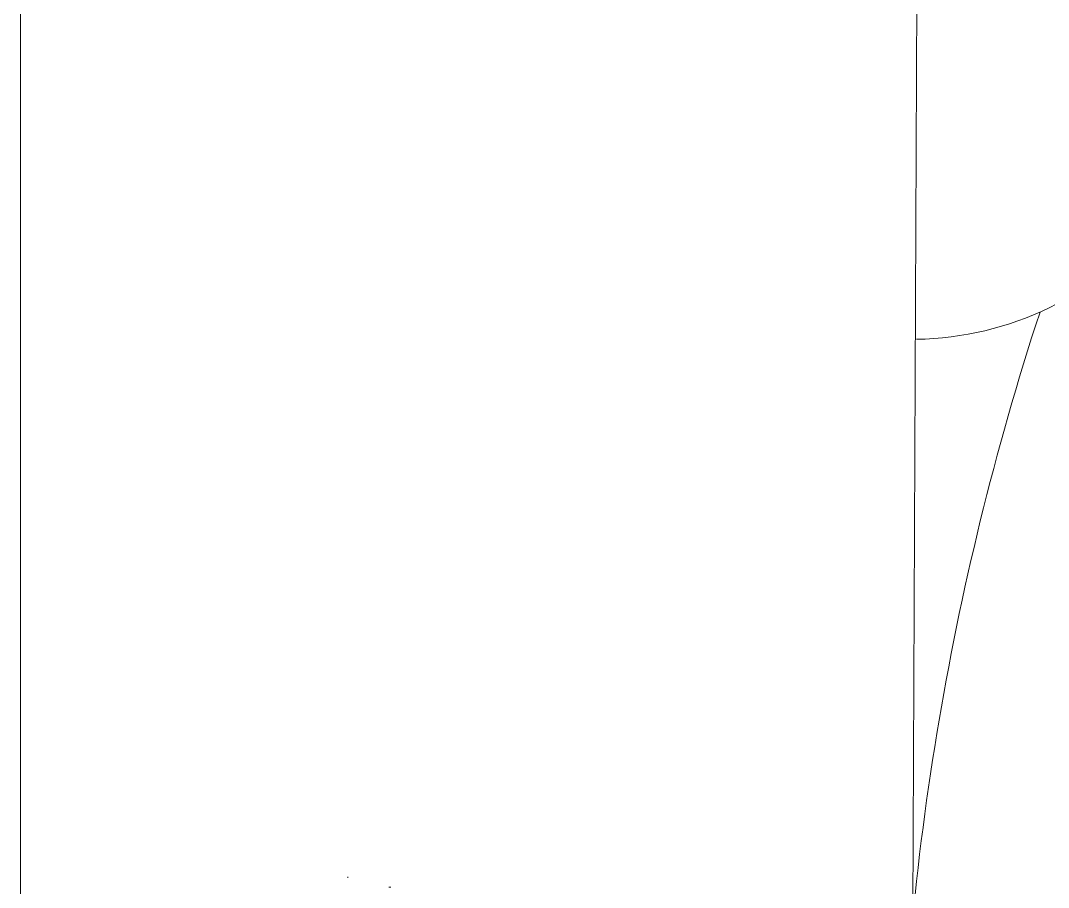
# Model space of a CAD drawing. Header units: millimetres. Extents: x -213 to 151, y -74 to 135.
# Drawn here: x 75.621 to 76.241, y -60.381 to -59.858 of the extents above; entities that cross this region are included whole.
import ezdxf

# ---------------------------------------------------------------- set-up
doc = ezdxf.new("R2010")
doc.units = ezdxf.units.MM
doc.header["$LTSCALE"] = 15
doc.layers.add('PH', color=8, linetype='Continuous')

# ---------------------------------------------------------------- blocks, each defined once
blk = doc.blocks.new('dfgh')
at = {"layer": 'PH', "lineweight": 0}
blk.add_line((716222.3, -37839.38), (716214.05, -39640.98), dxfattribs=at)
for centre, radius, start, end in [((716214.32, -38953.06), 189.37, 270.81112, 11.02093), ((717914.81, -39657.7), 1708.22, 161.86525, 179.42193)]:
    blk.add_arc(centre, radius, start, end, dxfattribs=at)
blk = doc.blocks.new('errt')
at = {"color": 252, "linetype": 'Continuous', "lineweight": 0}
blk.add_blockref('dfgh', (0, 100), dxfattribs=at)
blk = doc.blocks.new('sf')
at = {"color": 84, "lineweight": 5}
for p, q in [((17874.3, 472019.3), (17874.3, 472018.2)), ((17921.1, 472007.7), (17923.4, 472007.7))]:
    blk.add_line(p, q, dxfattribs=at)

msp = doc.modelspace()

# ---------------------------------------------------------------- linework, layer by layer
at = {"linetype": 'Continuous', "lineweight": 13}
msp.add_lwpolyline([(75.62132, -58.64729), (75.62132, -61.34729)], dxfattribs=at)

# ---------------------------------------------------------------- block references
at = {"linetype": 'Continuous', "lineweight": 13, "xscale": 0.001, "yscale": 0.001, "zscale": 0.001}
msp.add_blockref('errt', (-640.05597, -21.00791), dxfattribs=at)
at = {"lineweight": 5, "xscale": 0.0005240255359560251, "yscale": 0.0005240255359560251, "zscale": 0.0005240255359560251}
msp.add_blockref('sf', (66.45199, -307.72448), dxfattribs=at)

doc.saveas('drawing.dxf')
